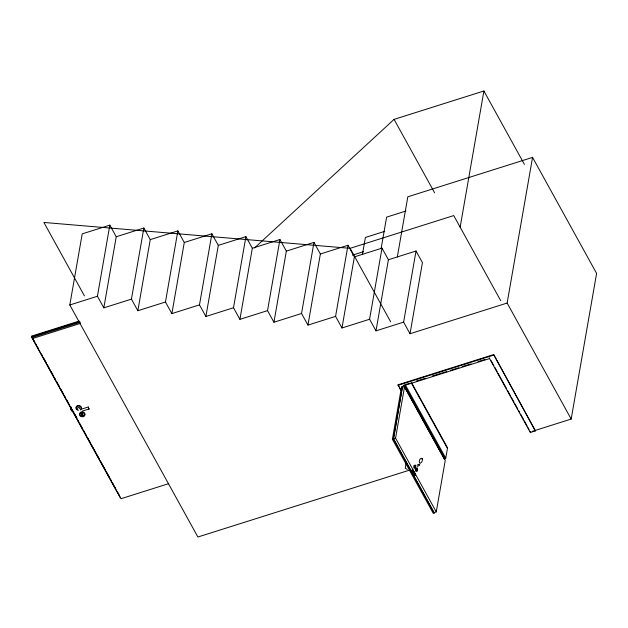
<?xml version="1.0" encoding="UTF-8"?>
<svg xmlns="http://www.w3.org/2000/svg" width="628" height="628" viewBox="0 0 628 628"><rect width="100%" height="100%" fill="white"/><g stroke="black" fill="none" stroke-linecap="round" stroke-linejoin="round"><path stroke-width="0.94" d="M415.885 467.067C414.637 471.055 414.543 461.8 415.862 466.188M120.286 497.784L31.4 336.757L31.51 336.137L79.222 321.057M168.712 483.646L121.023 498.71L32.585 338.5L32.797 337.26L80.486 322.188M410.013 469.987L197.891 537.011L69.802 304.98L82.213 233.867L109.829 225.146L116.235 236.748L103.824 307.853L131.44 299.132L143.851 228.019L116.235 236.748M72.558 410.594L71.6 410.893L70.415 408.663L71.372 408.357M103.824 307.853L97.418 296.251L109.829 225.146M76.671 417.675L76.734 417.471M81.664 414.668L81.577 414.645A0.848 0.683 9.9 0 1 81.075 413.742A0.848 0.683 9.9 0 1 82.158 413.397A0.848 0.683 9.9 0 1 82.66 414.307L83.375 415.775L82.951 416.246L81.671 414.088A0.848 0.683 9.9 0 1 81.42 412.902M82.378 415.971L81.758 414.111M82.755 413.75L82.66 414.307M150.257 239.621L177.873 230.892L165.462 302.005L137.846 310.727L150.257 239.621L143.851 228.019M184.279 242.494L211.895 233.773L199.484 304.878L171.868 313.608L184.279 242.494L177.873 230.892M218.301 245.375L245.917 236.646L233.506 307.751L205.89 316.481L218.301 245.375L211.895 233.773M252.323 248.248L279.939 239.519L267.528 310.632L239.912 319.354L252.323 248.248L245.917 236.646M286.344 251.121L313.961 242.392L301.55 313.505L273.934 322.235L286.344 251.121L279.939 239.519M320.366 253.995L347.983 245.273L335.572 316.379L307.956 325.108L320.366 253.995L313.961 242.392M354.388 256.876L382.005 248.146L369.594 319.252L341.977 327.981L354.388 256.876L347.983 245.273M362.395 254.662L365.394 237.455L384.729 231.347M381.102 248.672L386.613 217.131L405.939 211.024M388.41 259.749L416.026 251.019L403.616 322.133L375.999 330.854L388.41 259.749L382.005 248.146M397.312 257.017L407.823 196.799L532.56 157.393L596.6 273.408L571.182 419.064L532.316 431.342M400.813 390.451L398.089 384.776L493.679 354.569L535.401 430.91L530.338 432.511L489.267 358.031M532.56 157.393L507.134 303.049L410.021 333.735L422.432 262.622L416.026 251.019M392.382 439.27L401.575 386.589L402.532 386.291L393.638 438.768L434.262 513.068L433.289 513.374L392.382 439.27L393.34 438.972L402.532 386.291M404.463 385.388L444.797 458.456L444.593 459.602L403.788 385.686L403.89 385.113L444.695 459.029M434.356 512.495L436.256 511.891L395.554 438.163L404.55 386.628L402.634 387.233M406.049 463.221L405.241 468.276L407.344 469.406M414.613 475.459L414.08 475.38L411.458 470.333M411.874 470.976C414.19 470.984 412.847 473.52 411.874 470.976L412.996 470.576L413.452 472.146M412.204 470.396L412.266 470.215M415.618 474.839L412.965 470.034L415.626 474.98M412.996 470.576L413.35 472.178L413.428 471.565L412.384 471.903M414.08 475.38L411.434 470.513M414.708 475.113L414.99 475.027M460.143 227.179L483.905 90.989L394.078 119.375L254.528 247.95M419.535 462.907C417.816 457.993 425.148 455.724 421.474 462.585M436.256 511.891L445.252 460.355L404.55 386.628M444.797 458.456L445.747 458.15L447.552 447.843L411.67 382.852M489.636 358.023L489.534 358.596L403.788 385.686M535.401 430.91L493.679 354.569M530.338 432.511L530.723 431.844M415.532 466.918L415.257 465.882L415.516 466.235M416.513 470.733C415.72 473.096 414.645 468.064 416.113 468.19M420.273 463.385L420.509 462.75M422.181 458.542L421.647 459.021M414.802 468.111C413.491 469.807 413.444 463.66 414.747 465.709M83.445 415.438L82.48 415.406M416.866 469.76C418.107 471.887 416.497 467.051 416.654 469.469C415.995 471.487 415.367 467.365 416.45 470.034L417.314 469.76M70.462 408.742L71.341 407.815M70.658 406.324L70.831 407.619L76.969 418.342M88.305 406.991L88.964 409.001L88.305 406.991L81.64 409.095M419.104 464.72L419.794 464.053M418.531 464.328L417.031 465.254M419.677 465.12L417.541 466.455M411.67 470.199L412.886 470.019M415.375 475.215L414.802 475.482M69.802 304.98L97.418 296.251M31.4 336.757L79.112 321.677M32.585 338.5L80.274 323.428M84.435 295.882L43.897 222.453L350.094 248.327L453.738 215.577L500.681 300.616M352.465 255.164L363.518 251.679M70.831 407.619L70.76 407.203M70.407 408.726L71.419 408.435M71.568 410.751L72.526 410.445M82.237 411.128L88.964 409.001M75.14 414.912L76.019 416.513M76.592 418.06L70.281 406.363M397.995 385.349L493.577 355.142M404.825 384.815L409.48 383.347M416.364 381.063L425.329 378.339M432.252 376.039L446.759 371.564M450.488 370.387L458.88 367.741M462.161 366.595L470.992 363.91M478.049 361.571L484.973 359.491M393.638 438.768L395.554 438.163M529.867 431.577L530.534 431.365M416.121 469.438L416.976 469.163M416.348 470.608L417.212 470.333M415.014 475.372L414.598 475.514M483.905 90.989L524.443 164.426M507.134 303.049L571.182 419.064M394.078 119.375L434.615 192.812M491.041 360.566L493.851 365.669M494.793 367.364L497.133 371.611M498.075 373.315L506.513 388.606M507.455 390.302L510.266 395.404M511.208 397.1L514.018 402.203M514.96 403.898L517.77 408.993M518.712 410.696L519.646 412.392M520.588 414.095L523.399 419.19M524.341 420.893L527.151 425.988M528.093 427.684L529.027 429.387M403.616 322.133L410.021 333.735M350.094 248.327L390.632 321.764M411.097 382.57L447.45 448.416M369.594 319.252L375.999 330.854M405.154 384.603L445.747 458.15M398.089 384.776L399.031 386.479M399.973 388.183L400.907 389.878M335.572 316.379L341.977 327.981M393.34 438.972L434.262 513.068M301.55 313.505L307.956 325.108M267.528 310.632L273.934 322.235M233.506 307.751L239.912 319.354M199.484 304.878L205.89 316.481M165.462 302.005L171.868 313.608M131.44 299.132L137.846 310.727M31.981 336.993L32.923 338.704M33.873 340.415L34.815 342.127M35.765 343.846L36.707 345.557M37.656 347.268L38.598 348.98M41.44 354.121L42.382 355.833M43.332 357.544L46.166 362.686M47.108 364.397L49.95 369.539M50.892 371.25L53.733 376.392M54.675 378.103L55.625 379.814M56.567 381.526L59.401 386.667M60.351 388.379L63.185 393.521M64.135 395.232L65.547 397.799M66.497 399.518L69.331 404.652M77.841 420.069L78.79 421.78M79.732 423.492L82.574 428.634M83.516 430.345L86.35 435.487M87.3 437.198L90.134 442.34M91.084 444.051L92.026 445.762M92.975 447.474L95.809 452.615M96.751 454.327L99.593 459.468M100.535 461.18L105.739 470.6M106.682 472.311L109.523 477.453M110.465 479.164L111.415 480.883M112.357 482.594L113.307 484.306M114.249 486.017L115.191 487.728M118.033 492.87L118.975 494.581M77.699 408.514A1.06 0.848 9.9 0 1 78.751 407.368A1.06 0.848 9.9 0 1 79.52 408.757M79.921 414.77A2.645 2.127 9.9 0 1 81.004 412.078A2.645 2.127 9.9 0 1 84.474 412.926A2.645 2.127 9.9 0 1 84.003 415.76M83.422 416.026A2.645 2.127 9.9 0 1 82.763 416.152M82.08 416.129A2.645 2.127 9.9 0 1 81.404 415.971M80.8 415.673A2.645 2.127 9.9 0 1 80.29 415.265M78.422 410.327A2.645 2.127 9.9 0 1 76.184 407.329A2.645 2.127 9.9 0 1 80.172 406.551A2.645 2.127 9.9 0 1 80.345 409.958M76.742 408.836A2.645 2.127 9.9 0 1 76.906 405.963A2.645 2.127 9.9 0 1 80.463 406.057A2.645 2.127 9.9 0 1 80.918 408.954M77.864 409.542A2.645 2.127 9.9 0 1 77.252 409.252M416.403 468.983C417.432 476.165 418.13 464.21 416.403 468.983M413.891 473.905L414.299 474.658L414.778 474.493L413.915 473.905M80.18 415.885A2.645 2.127 9.9 0 0 84.678 415.524A2.645 2.127 9.9 0 0 81.75 412.502A2.645 2.127 9.9 0 0 80.18 415.885"/></g></svg>
